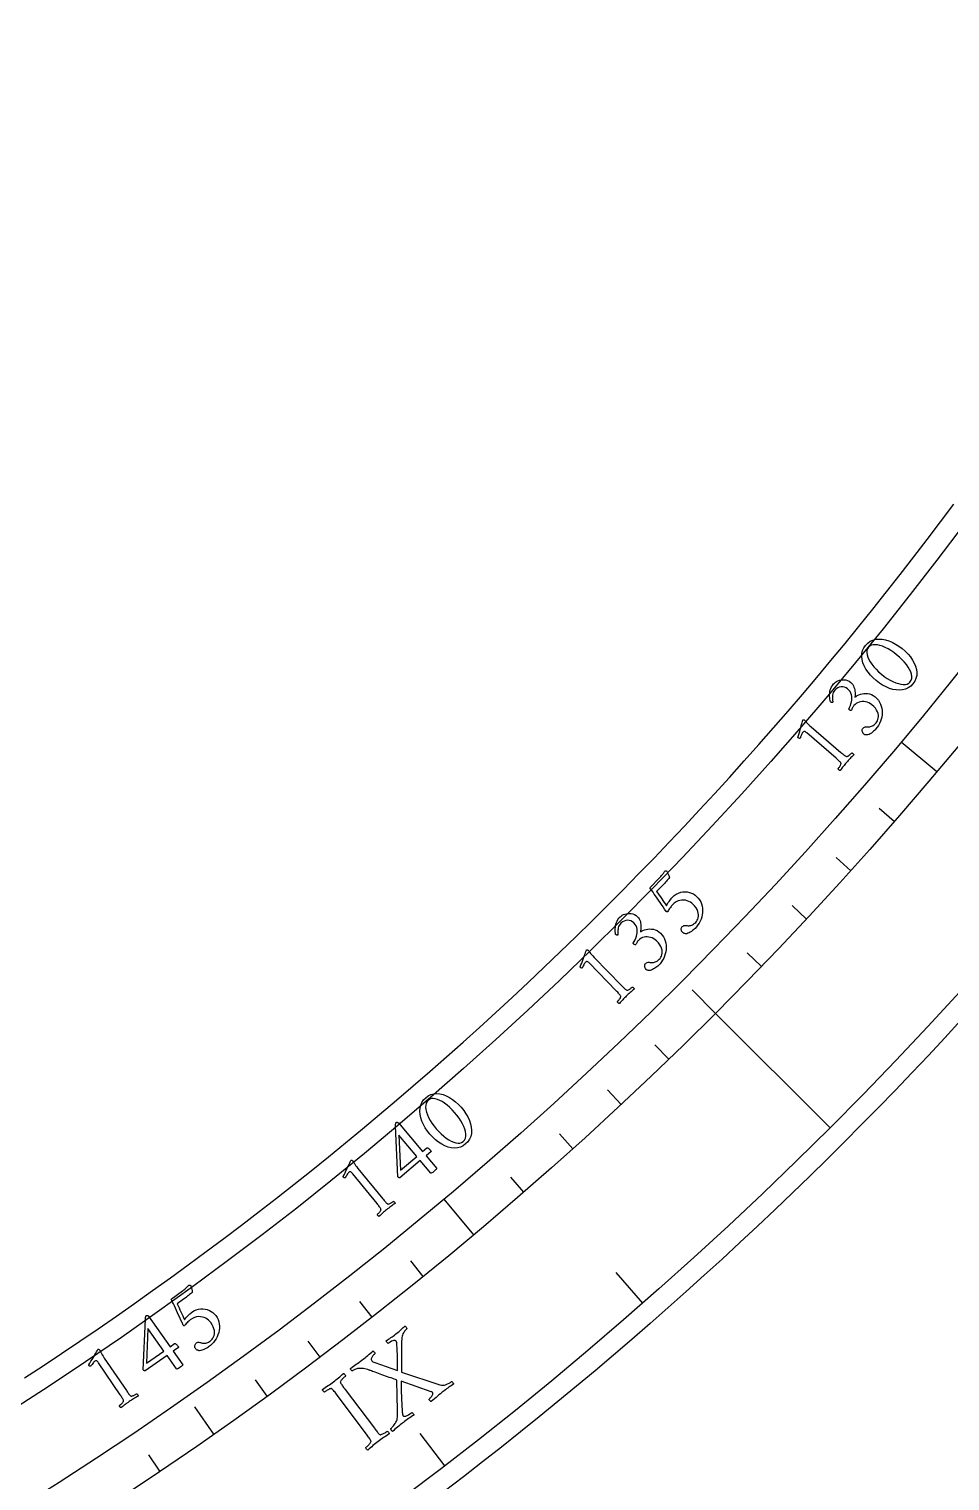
# Model space of a CAD drawing. Header units: millimetres. Extents: x -60 to 60, y -60 to 77.
# Drawn here: x 30.01 to 44.04, y -47.59 to -25.46 of the extents above; entities that cross this region are included whole.
import ezdxf

# ---------------------------------------------------------------- set-up
doc = ezdxf.new("R2010")
doc.units = ezdxf.units.MM
for name, color, linetype in [('CUT_INNER', 6, 'Continuous'), ('CUT_OUTER', 1, 'Continuous'), ('ENGRAVE', 7, 'Continuous'), ('ENGRAVE_FINE', 8, 'Continuous'), ('TEXT', 5, 'Continuous')]:
    doc.layers.add(name, color=color, linetype=linetype)

msp = doc.modelspace()

# ---------------------------------------------------------------- linework, layer by layer
at = {"layer": 'CUT_INNER'}
msp.add_lwpolyline([(29.9383, -46.0185), (30.2201, -45.834), (30.5008, -45.6477), (30.7803, -45.4597), (31.0587, -45.27), (31.3359, -45.0785), (31.6119, -44.8854), (31.8867, -44.6906), (32.1603, -44.4941), (32.4327, -44.2959), (32.7039, -44.0961), (32.9738, -43.8946), (33.2426, -43.6914), (33.51, -43.4867), (33.7762, -43.2802), (34.0411, -43.0722), (34.3048, -42.8625), (34.5671, -42.6512), (34.8282, -42.4383), (35.0879, -42.2238), (35.3464, -42.0077), (35.6034, -41.79), (35.8592, -41.5708), (36.1136, -41.35), (36.3666, -41.1276), (36.6183, -40.9037), (36.8686, -40.6782), (37.1175, -40.4512), (37.365, -40.2227), (37.6111, -39.9927), (37.8558, -39.7612), (38.099, -39.5281), (38.3409, -39.2936), (38.5812, -39.0576), (38.8202, -38.8202), (39.0576, -38.5812), (39.2936, -38.3409), (39.5281, -38.099), (39.7612, -37.8558), (39.9927, -37.6111), (40.2227, -37.365), (40.4512, -37.1175), (40.6782, -36.8686), (40.9037, -36.6183), (41.1276, -36.3666), (41.35, -36.1136), (41.5708, -35.8592), (41.79, -35.6034), (42.0077, -35.3464), (42.2238, -35.0879), (42.4383, -34.8282), (42.6512, -34.5671), (42.8625, -34.3048), (43.0722, -34.0411), (43.2802, -33.7762), (43.4867, -33.51), (43.6914, -33.2426), (43.8946, -32.9738), (44.0961, -32.7039)], dxfattribs=at)
at = {"layer": 'CUT_OUTER'}
msp.add_lwpolyline([(44.209, -40.5656), (43.9593, -40.8361), (43.7079, -41.105), (43.4548, -41.3724), (43.2002, -41.6383), (42.9438, -41.9026), (42.6859, -42.1653), (42.4264, -42.4264), (42.1653, -42.6859), (41.9026, -42.9438), (41.6383, -43.2002), (41.3724, -43.4548), (41.105, -43.7079), (40.8361, -43.9593), (40.5656, -44.209), (40.2935, -44.4571), (40.02, -44.7035), (39.7449, -44.9482), (39.4684, -45.1912), (39.1904, -45.4325), (38.9109, -45.6721), (38.6299, -45.91), (38.3475, -46.1462), (38.0636, -46.3806), (37.7783, -46.6133), (37.4916, -46.8442), (37.2034, -47.0734), (36.9139, -47.3008), (36.623, -47.5264), (36.3307, -47.7502)], dxfattribs=at)
at = {"layer": 'ENGRAVE'}
for points in [[(43.8374, -36.7839), (43.2959, -36.3295)], [(40.4646, -40.4646), (40.1076, -40.1076)], [(40.4646, -40.4646), (42.21, -42.21)], [(36.7839, -43.8374), (36.3295, -43.2959)], [(32.8233, -46.8765), (32.5337, -46.4629)]]:
    msp.add_lwpolyline(points, dxfattribs=at)
for radius in [59.694, 57.2256, 57.2256, 56.5187, 55.206]:
    msp.add_circle((0, 0), radius, dxfattribs=at)
at = {"layer": 'ENGRAVE_FINE'}
for points in [[(43.1887, -37.5434), (42.9601, -37.3446)], [(42.5269, -38.2914), (42.3018, -38.0887)], [(41.8522, -39.0278), (41.6306, -38.8212)], [(41.1647, -39.7522), (40.9467, -39.5418)], [(39.7522, -41.1647), (39.5418, -40.9467)], [(39.0278, -41.8522), (38.8212, -41.6306)], [(38.2914, -42.5269), (38.0887, -42.3018)], [(37.5434, -43.1887), (37.3446, -42.9601)], [(36.0132, -44.4726), (35.8226, -44.2372)], [(39.359, -44.8803), (38.9521, -44.4164)], [(35.2316, -45.0944), (35.0451, -44.8557)], [(34.4392, -45.7024), (34.2569, -45.4605)], [(33.6364, -46.2965), (33.4583, -46.0514)], [(36.3394, -47.3584), (35.9637, -46.8689)], [(32.0001, -47.4422), (31.8307, -47.191)]]:
    msp.add_lwpolyline(points, dxfattribs=at)
at = {"layer": 'TEXT'}
for points in [[(42.7515, -34.8565), (42.7852, -34.8214), (42.8226, -34.7944), (42.8637, -34.7753), (42.9085, -34.7643), (42.9559, -34.7606), (43.0047, -34.7634), (43.055, -34.7728), (43.1068, -34.7888), (43.1588, -34.8105), (43.21, -34.8373), (43.2603, -34.8692), (43.3098, -34.9062), (43.3563, -34.9467), (43.3981, -34.9892), (43.4349, -35.0338), (43.4669, -35.0804), (43.4932, -35.1281), (43.5127, -35.1757), (43.5255, -35.2234), (43.5317, -35.2711), (43.5301, -35.3178), (43.5199, -35.3623), (43.5009, -35.4048), (43.4733, -35.4451), (43.4402, -35.4793), (43.403, -35.5057), (43.3616, -35.5245), (43.3161, -35.5355), (43.2679, -35.5394), (43.2184, -35.5367), (43.1675, -35.5275), (43.1153, -35.5117), (43.063, -35.49), (43.0118, -35.463), (42.9616, -35.4308), (42.9125, -35.3934), (42.8664, -35.3524), (42.8251, -35.3094), (42.7887, -35.2645), (42.7571, -35.2176), (42.7313, -35.1698), (42.7122, -35.1222), (42.6998, -35.0746), (42.6942, -35.0272), (42.696, -34.981), (42.7062, -34.9372), (42.7247, -34.8957), (42.7515, -34.8565)], [(42.7974, -34.8845), (42.7818, -34.9092), (42.7729, -34.9366), (42.7707, -34.9668), (42.7751, -34.9997), (42.7855, -35.0345), (42.8011, -35.0705), (42.8219, -35.1075), (42.8479, -35.1457), (42.8784, -35.184), (42.9128, -35.2218), (42.951, -35.2589), (42.9932, -35.2954), (43.0367, -35.3292), (43.0803, -35.3593), (43.124, -35.3856), (43.1678, -35.4081), (43.2106, -35.4264), (43.251, -35.4401), (43.2891, -35.4491), (43.325, -35.4535), (43.3575, -35.4526), (43.3855, -35.4461), (43.4091, -35.4339), (43.4283, -35.416), (43.4452, -35.3894), (43.4548, -35.3605), (43.4571, -35.3291), (43.4519, -35.2954), (43.4404, -35.26), (43.4234, -35.2237), (43.4009, -35.1865), (43.373, -35.1483), (43.3407, -35.11), (43.3052, -35.0726), (43.2664, -35.036), (43.2243, -35.0002), (43.1802, -34.9664), (43.1365, -34.9365), (43.0933, -34.9107), (43.0506, -34.8889), (43.0091, -34.8714), (42.9699, -34.8585), (42.9329, -34.8502), (42.8981, -34.8465), (42.8665, -34.8478), (42.8393, -34.8546), (42.8162, -34.8668), (42.7974, -34.8845)], [(42.2626, -35.4454), (42.2757, -35.4319), (42.2914, -35.4194), (42.3098, -35.4079), (42.3308, -35.3974), (42.3536, -35.3889), (42.3773, -35.3831), (42.4019, -35.3801), (42.4274, -35.3799), (42.453, -35.3833), (42.4778, -35.3911), (42.5018, -35.4034), (42.525, -35.4201), (42.5413, -35.4356), (42.5552, -35.4527), (42.5665, -35.4714), (42.5752, -35.4916), (42.5819, -35.5127), (42.5868, -35.5338), (42.59, -35.555), (42.5915, -35.5761), (42.5919, -35.5965), (42.5916, -35.6153), (42.5907, -35.6325), (42.5892, -35.6481), (42.606, -35.6348), (42.6254, -35.6227), (42.6474, -35.6118), (42.6721, -35.6021), (42.6984, -35.5945), (42.7258, -35.59), (42.754, -35.5885), (42.7832, -35.5901), (42.8126, -35.5956), (42.8414, -35.6061), (42.8697, -35.6214), (42.8973, -35.6416), (42.9238, -35.6663), (42.9464, -35.6928), (42.9652, -35.7213), (42.98, -35.7518), (42.9911, -35.7835), (42.9989, -35.8158), (43.0033, -35.8487), (43.0043, -35.8822), (43.0021, -35.9158), (42.997, -35.949), (42.9889, -35.9818), (42.9779, -36.0142), (42.9642, -36.0457), (42.9481, -36.0756), (42.9296, -36.1041), (42.9088, -36.131), (42.8987, -36.1422), (42.8867, -36.154), (42.8728, -36.1666), (42.857, -36.1798), (42.8401, -36.1926), (42.8229, -36.2038), (42.8054, -36.2135), (42.7877, -36.2216), (42.7833, -36.2222), (42.7773, -36.2225), (42.7696, -36.2223), (42.7604, -36.2218), (42.7507, -36.2204), (42.7419, -36.2178), (42.7339, -36.214), (42.7267, -36.2089), (42.7162, -36.1984), (42.7083, -36.1871), (42.703, -36.175), (42.7003, -36.1622), (42.7001, -36.1494), (42.7021, -36.1377), (42.7064, -36.127), (42.7129, -36.1174), (42.7231, -36.1076), (42.7345, -36.1009), (42.747, -36.0972), (42.7607, -36.0965), (42.7747, -36.0972), (42.7883, -36.0973), (42.8015, -36.097), (42.8143, -36.0961), (42.8286, -36.0939), (42.8424, -36.09), (42.8557, -36.0842), (42.8684, -36.0766), (42.8805, -36.0679), (42.8916, -36.0585), (42.902, -36.0486), (42.9115, -36.0381), (42.9229, -36.0224), (42.9323, -36.0049), (42.9398, -35.9856), (42.9452, -35.9645), (42.9477, -35.942), (42.9466, -35.9184), (42.9417, -35.8938), (42.9331, -35.8682), (42.9199, -35.842), (42.9014, -35.8157), (42.8776, -35.7893), (42.8485, -35.7628), (42.8253, -35.7456), (42.8014, -35.7322), (42.7767, -35.7224), (42.7513, -35.7163), (42.7257, -35.7135), (42.7006, -35.7137), (42.6761, -35.7168), (42.6521, -35.7229), (42.6295, -35.7318), (42.609, -35.7433), (42.5906, -35.7574), (42.5743, -35.7742), (42.5671, -35.7835), (42.5604, -35.7936), (42.5545, -35.8043), (42.5491, -35.8156), (42.5444, -35.8266), (42.54, -35.8362), (42.5362, -35.8443), (42.5328, -35.8511), (42.5256, -35.8501), (42.5186, -35.8478), (42.512, -35.8444), (42.5056, -35.8397), (42.502, -35.8365), (42.4993, -35.8334), (42.4973, -35.8306), (42.4962, -35.8279), (42.5087, -35.8014), (42.5195, -35.7743), (42.5286, -35.7468), (42.5358, -35.7187), (42.5406, -35.6907), (42.5424, -35.6634), (42.541, -35.6367), (42.5365, -35.6107), (42.5283, -35.5858), (42.5155, -35.5622), (42.4984, -35.5402), (42.4767, -35.5195), (42.4539, -35.5036), (42.4298, -35.4931), (42.4043, -35.488), (42.3775, -35.4881), (42.351, -35.4935), (42.3264, -35.5041), (42.3038, -35.5199), (42.283, -35.5409), (42.2699, -35.5586), (42.2598, -35.5768), (42.2526, -35.5957), (42.2485, -35.6152), (42.2464, -35.6344), (42.2457, -35.6524), (42.2461, -35.6692), (42.2479, -35.6848), (42.25, -35.6985), (42.2514, -35.7096), (42.2522, -35.7182), (42.2524, -35.7242), (42.25, -35.726), (42.2466, -35.727), (42.2423, -35.7271), (42.2369, -35.7264), (42.2313, -35.7251), (42.2262, -35.7231), (42.2215, -35.7206), (42.2173, -35.7175), (42.212, -35.6976), (42.2079, -35.6767), (42.2051, -35.6548), (42.2034, -35.6319), (42.2033, -35.6084), (42.205, -35.5846), (42.2086, -35.5607), (42.2141, -35.5365), (42.2219, -35.5126), (42.2326, -35.4895), (42.2462, -35.467), (42.2626, -35.4454)], [(42.3014, -36.5737), (41.859, -36.1912), (41.8478, -36.1821), (41.838, -36.1753), (41.8294, -36.1706), (41.8222, -36.1681), (41.8157, -36.1677), (41.8096, -36.1691), (41.8038, -36.1724), (41.7983, -36.1775), (41.7928, -36.1849), (41.787, -36.1949), (41.7807, -36.2074), (41.7741, -36.2225), (41.7677, -36.238), (41.7623, -36.2516), (41.7579, -36.2634), (41.7544, -36.2734), (41.7465, -36.2742), (41.7392, -36.2734), (41.7326, -36.2709), (41.7267, -36.2669), (41.7267, -36.2668), (41.7264, -36.2666), (41.7261, -36.2663), (41.7256, -36.2659), (41.7237, -36.264), (41.7225, -36.2622), (41.7219, -36.2605), (41.7219, -36.2588), (41.731, -36.228), (41.7398, -36.1974), (41.7483, -36.1669), (41.7565, -36.1365), (41.7643, -36.1075), (41.7714, -36.0811), (41.7778, -36.0573), (41.7836, -36.0361), (41.7884, -36.0185), (41.792, -36.0059), (41.7944, -35.9981), (41.7955, -35.9951), (41.7974, -35.9929), (41.8, -35.9907), (41.8031, -35.9896), (41.8067, -35.9897), (41.8108, -35.9909), (41.8149, -35.9926), (41.8186, -35.9943), (41.8219, -35.9958), (41.8249, -35.9972), (41.8263, -35.999), (41.8308, -36.0043), (41.8382, -36.013), (41.8485, -36.0253), (41.8621, -36.0403), (41.8789, -36.0573), (41.8991, -36.0761), (41.9227, -36.0969), (42.376, -36.4872), (42.3882, -36.4976), (42.4, -36.5076), (42.4114, -36.5172), (42.4225, -36.5263), (42.4331, -36.5345), (42.4432, -36.5414), (42.4527, -36.5469), (42.4616, -36.5512), (42.466, -36.5516), (42.4716, -36.5504), (42.4783, -36.5475), (42.4863, -36.5429), (42.4947, -36.5373), (42.503, -36.5311), (42.5112, -36.5244), (42.5191, -36.5172), (42.5264, -36.5103), (42.5324, -36.5044), (42.5371, -36.4995), (42.5406, -36.4956), (42.5446, -36.4963), (42.5491, -36.4982), (42.5542, -36.5011), (42.5598, -36.5051), (42.5649, -36.5096), (42.5687, -36.514), (42.5711, -36.5183), (42.5721, -36.5226), (42.5568, -36.5382), (42.5421, -36.5532), (42.5282, -36.5676), (42.5148, -36.5812), (42.5017, -36.595), (42.4883, -36.6095), (42.4747, -36.6247), (42.4607, -36.6407), (42.4475, -36.6562), (42.4351, -36.6712), (42.4235, -36.6856), (42.4128, -36.6995), (42.402, -36.7137), (42.3905, -36.729), (42.3782, -36.7452), (42.3651, -36.7625), (42.3607, -36.7622), (42.3561, -36.7604), (42.3512, -36.7573), (42.346, -36.7529), (42.3412, -36.7479), (42.3376, -36.7434), (42.3351, -36.7392), (42.3337, -36.7354), (42.3371, -36.7313), (42.3412, -36.7259), (42.3462, -36.7191), (42.352, -36.7109), (42.358, -36.702), (42.3634, -36.6929), (42.3683, -36.6838), (42.3726, -36.6746), (42.3759, -36.6662), (42.3776, -36.6593), (42.3777, -36.6539), (42.3762, -36.6502), (42.3707, -36.6419), (42.3639, -36.6332), (42.3558, -36.6241), (42.3463, -36.6145), (42.3359, -36.6047), (42.3249, -36.5946), (42.3134, -36.5843), (42.3014, -36.5737)], [(39.8057, -38.6976), (39.836, -38.6698), (39.8676, -38.6477), (39.9004, -38.6311), (39.9343, -38.6203), (39.9686, -38.6143), (40.0024, -38.6124), (40.0355, -38.6148), (40.0681, -38.6213), (40.0992, -38.6315), (40.1278, -38.645), (40.154, -38.6617), (40.1776, -38.6816), (40.2023, -38.7081), (40.2229, -38.7362), (40.2395, -38.766), (40.252, -38.7975), (40.2608, -38.8299), (40.2662, -38.8627), (40.2682, -38.8959), (40.2667, -38.9293), (40.2621, -38.9627), (40.2546, -38.9954), (40.2441, -39.0275), (40.2308, -39.059), (40.2148, -39.0894), (40.1966, -39.1181), (40.1761, -39.1451), (40.1533, -39.1705), (40.1424, -39.1809), (40.1296, -39.1918), (40.1148, -39.2033), (40.0981, -39.2154), (40.0803, -39.2269), (40.0623, -39.2368), (40.0442, -39.2452), (40.026, -39.252), (40.0215, -39.2523), (40.0155, -39.2521), (40.0079, -39.2514), (39.9987, -39.2502), (39.9891, -39.2481), (39.9805, -39.2449), (39.9728, -39.2404), (39.966, -39.2348), (39.9563, -39.2236), (39.9492, -39.2118), (39.9448, -39.1994), (39.9431, -39.1863), (39.9438, -39.1736), (39.9467, -39.162), (39.9517, -39.1517), (39.959, -39.1426), (39.9698, -39.1336), (39.9816, -39.1277), (39.9944, -39.1249), (40.0081, -39.1253), (40.0221, -39.1269), (40.0356, -39.1281), (40.0488, -39.1287), (40.0616, -39.1288), (40.0761, -39.1277), (40.0901, -39.1247), (40.1038, -39.1199), (40.117, -39.1133), (40.1297, -39.1054), (40.1415, -39.0969), (40.1525, -39.0878), (40.1628, -39.078), (40.1753, -39.0632), (40.186, -39.0464), (40.1948, -39.0277), (40.2018, -39.0071), (40.206, -38.9848), (40.2065, -38.9612), (40.2034, -38.9363), (40.1967, -38.9101), (40.1855, -38.883), (40.169, -38.8555), (40.1472, -38.8274), (40.12, -38.7988), (40.1024, -38.7837), (40.0824, -38.7704), (40.0601, -38.7588), (40.0355, -38.7489), (40.0091, -38.7417), (39.9818, -38.7383), (39.9534, -38.7386), (39.924, -38.7427), (39.8941, -38.7516), (39.8644, -38.7665), (39.8348, -38.7876), (39.8054, -38.8146), (39.7968, -38.8241), (39.7873, -38.8356), (39.777, -38.8491), (39.7659, -38.8647), (39.7554, -38.8804), (39.7471, -38.8942), (39.7408, -38.9064), (39.7367, -38.9167), (39.7349, -38.9179), (39.7326, -38.9185), (39.7297, -38.9185), (39.7263, -38.9178), (39.7228, -38.9166), (39.7195, -38.915), (39.7165, -38.913), (39.7137, -38.9106), (39.6903, -38.8763), (39.6669, -38.842), (39.6434, -38.8078), (39.62, -38.7735), (39.5969, -38.7398), (39.5747, -38.7073), (39.5532, -38.676), (39.5325, -38.6459), (39.5131, -38.6177), (39.4955, -38.5924), (39.4795, -38.57), (39.4653, -38.5505), (39.6123, -38.3994), (39.6224, -38.3887), (39.6324, -38.3776), (39.6422, -38.3661), (39.6519, -38.3543), (39.6611, -38.3426), (39.6692, -38.3318), (39.6765, -38.3219), (39.6827, -38.3128), (39.6878, -38.3052), (39.6914, -38.2998), (39.6936, -38.2966), (39.6943, -38.2955), (39.6983, -38.2944), (39.7019, -38.2934), (39.7052, -38.2925), (39.7082, -38.2917), (39.711, -38.2912), (39.7136, -38.2915), (39.716, -38.2924), (39.7182, -38.2941), (39.7202, -38.2965), (39.723, -38.3006), (39.7267, -38.3063), (39.7312, -38.3138), (39.736, -38.3224), (39.7408, -38.3317), (39.7456, -38.3418), (39.7503, -38.3526), (39.7546, -38.3636), (39.758, -38.3745), (39.7605, -38.3852), (39.7622, -38.3957), (39.7526, -38.4078), (39.7419, -38.4209), (39.7302, -38.4351), (39.7175, -38.4504), (39.7036, -38.4667), (39.688, -38.484), (39.6709, -38.5025), (39.6523, -38.5219), (39.5684, -38.6081), (39.5872, -38.6356), (39.6063, -38.6633), (39.6257, -38.6911), (39.6453, -38.7191), (39.6647, -38.7468), (39.6834, -38.774), (39.7015, -38.8008), (39.7189, -38.827), (39.7259, -38.8116), (39.7349, -38.795), (39.7458, -38.777), (39.7586, -38.7577), (39.7719, -38.7389), (39.7842, -38.7227), (39.7954, -38.7089), (39.8057, -38.6976)], [(39.0126, -38.9939), (39.0268, -38.9816), (39.0435, -38.9705), (39.0628, -38.9607), (39.0846, -38.9521), (39.1081, -38.9456), (39.1322, -38.9419), (39.157, -38.941), (39.1824, -38.943), (39.2076, -38.9487), (39.2317, -38.9586), (39.2545, -38.9729), (39.2761, -38.9916), (39.291, -39.0085), (39.3033, -39.0267), (39.313, -39.0463), (39.3199, -39.0673), (39.3247, -39.0888), (39.3278, -39.1103), (39.3291, -39.1316), (39.3288, -39.1528), (39.3273, -39.1732), (39.3254, -39.1919), (39.3231, -39.2089), (39.3202, -39.2244), (39.3381, -39.2126), (39.3585, -39.2022), (39.3814, -39.1933), (39.4067, -39.1857), (39.4337, -39.1805), (39.4613, -39.1784), (39.4896, -39.1793), (39.5186, -39.1835), (39.5474, -39.1915), (39.5751, -39.2044), (39.6019, -39.2222), (39.6277, -39.2448), (39.652, -39.2716), (39.6722, -39.3), (39.6883, -39.3301), (39.7004, -39.3617), (39.7088, -39.3943), (39.7137, -39.4271), (39.7152, -39.4603), (39.7133, -39.4937), (39.7082, -39.527), (39.7002, -39.5596), (39.6893, -39.5916), (39.6755, -39.6229), (39.6591, -39.6531), (39.6405, -39.6815), (39.6196, -39.7083), (39.5965, -39.7333), (39.5855, -39.7435), (39.5725, -39.7543), (39.5576, -39.7656), (39.5406, -39.7774), (39.5227, -39.7886), (39.5046, -39.7983), (39.4863, -39.8064), (39.468, -39.8129), (39.4635, -39.8132), (39.4575, -39.8129), (39.4499, -39.8121), (39.4407, -39.8108), (39.4312, -39.8086), (39.4227, -39.8052), (39.415, -39.8007), (39.4083, -39.795), (39.3987, -39.7836), (39.3918, -39.7717), (39.3876, -39.7592), (39.3861, -39.7461), (39.387, -39.7334), (39.39, -39.7219), (39.3952, -39.7117), (39.4026, -39.7027), (39.4136, -39.6938), (39.4254, -39.6881), (39.4382, -39.6855), (39.4519, -39.686), (39.4659, -39.6879), (39.4794, -39.6892), (39.4926, -39.69), (39.5054, -39.6903), (39.5199, -39.6894), (39.534, -39.6866), (39.5477, -39.682), (39.561, -39.6756), (39.5738, -39.6679), (39.5857, -39.6596), (39.5969, -39.6506), (39.6073, -39.6409), (39.62, -39.6263), (39.6309, -39.6097), (39.64, -39.5911), (39.6473, -39.5705), (39.6518, -39.5483), (39.6526, -39.5248), (39.6499, -39.4999), (39.6436, -39.4736), (39.6328, -39.4463), (39.6166, -39.4185), (39.5952, -39.3901), (39.5685, -39.3612), (39.5469, -39.3421), (39.5243, -39.3266), (39.5005, -39.3147), (39.4757, -39.3064), (39.4505, -39.3014), (39.4255, -39.2994), (39.4008, -39.3004), (39.3764, -39.3043), (39.353, -39.3112), (39.3316, -39.3209), (39.312, -39.3334), (39.2944, -39.3486), (39.2863, -39.3573), (39.2789, -39.3668), (39.272, -39.3769), (39.2657, -39.3877), (39.26, -39.3983), (39.2548, -39.4074), (39.2503, -39.4152), (39.2463, -39.4216), (39.2392, -39.42), (39.2325, -39.4171), (39.2262, -39.4131), (39.2202, -39.408), (39.217, -39.4044), (39.2145, -39.4011), (39.2128, -39.3981), (39.2119, -39.3954), (39.2267, -39.37), (39.2398, -39.344), (39.2512, -39.3174), (39.2609, -39.29), (39.2681, -39.2626), (39.2722, -39.2355), (39.2732, -39.2088), (39.271, -39.1825), (39.2649, -39.1569), (39.2543, -39.1324), (39.2391, -39.1089), (39.2194, -39.0864), (39.198, -39.0687), (39.1749, -39.0561), (39.15, -39.0487), (39.1233, -39.0465), (39.0964, -39.0496), (39.071, -39.058), (39.047, -39.0718), (39.0245, -39.0908), (39.0099, -39.1073), (38.9982, -39.1246), (38.9895, -39.1428), (38.9836, -39.1619), (38.9799, -39.1809), (38.9776, -39.1987), (38.9766, -39.2155), (38.977, -39.2312), (38.9779, -39.245), (38.9783, -39.2562), (38.9784, -39.2648), (38.9781, -39.2708), (38.9755, -39.2724), (38.9721, -39.2731), (38.9677, -39.2728), (38.9624, -39.2717), (38.957, -39.2698), (38.952, -39.2674), (38.9476, -39.2645), (38.9437, -39.2611), (38.9401, -39.2408), (38.9379, -39.2196), (38.937, -39.1975), (38.9373, -39.1746), (38.9392, -39.1511), (38.943, -39.1276), (38.9487, -39.1041), (38.9563, -39.0805), (38.9662, -39.0574), (38.9788, -39.0352), (38.9943, -39.0141), (39.0126, -38.9939)], [(38.9528, -40.1213), (38.5454, -39.7017), (38.5351, -39.6917), (38.5259, -39.684), (38.5178, -39.6786), (38.5108, -39.6755), (38.5043, -39.6745), (38.4981, -39.6754), (38.4921, -39.6782), (38.4862, -39.6828), (38.4801, -39.6897), (38.4734, -39.6991), (38.4661, -39.7111), (38.4581, -39.7255), (38.4504, -39.7404), (38.4438, -39.7535), (38.4384, -39.7649), (38.4341, -39.7745), (38.4261, -39.7746), (38.419, -39.7731), (38.4126, -39.7701), (38.4071, -39.7656), (38.407, -39.7655), (38.4068, -39.7653), (38.4065, -39.765), (38.406, -39.7645), (38.4043, -39.7625), (38.4032, -39.7606), (38.4028, -39.7588), (38.403, -39.7572), (38.4147, -39.7273), (38.4261, -39.6975), (38.4373, -39.6678), (38.4481, -39.6383), (38.4584, -39.6101), (38.4677, -39.5844), (38.4762, -39.5613), (38.4838, -39.5406), (38.4902, -39.5236), (38.4949, -39.5113), (38.4979, -39.5037), (38.4992, -39.5008), (38.5013, -39.4988), (38.5041, -39.4968), (38.5073, -39.496), (38.5109, -39.4964), (38.5149, -39.498), (38.5188, -39.5001), (38.5224, -39.502), (38.5256, -39.5038), (38.5283, -39.5055), (38.5297, -39.5074), (38.5336, -39.513), (38.5402, -39.5224), (38.5495, -39.5356), (38.5616, -39.5517), (38.577, -39.5701), (38.5954, -39.5906), (38.6171, -39.6134), (39.0347, -40.0417), (39.0459, -40.0531), (39.0568, -40.0641), (39.0673, -40.0746), (39.0776, -40.0846), (39.0874, -40.0938), (39.0969, -40.1015), (39.1059, -40.1079), (39.1144, -40.1128), (39.1187, -40.1137), (39.1244, -40.1129), (39.1314, -40.1107), (39.1397, -40.1068), (39.1486, -40.1019), (39.1574, -40.0965), (39.1661, -40.0905), (39.1746, -40.0841), (39.1824, -40.0778), (39.1889, -40.0724), (39.1941, -40.0679), (39.198, -40.0643), (39.2019, -40.0655), (39.2062, -40.0677), (39.211, -40.071), (39.2162, -40.0755), (39.2209, -40.0804), (39.2243, -40.0852), (39.2263, -40.0897), (39.227, -40.094), (39.2103, -40.1082), (39.1944, -40.1219), (39.1793, -40.135), (39.1648, -40.1475), (39.1505, -40.16), (39.1359, -40.1733), (39.121, -40.1872), (39.1057, -40.2019), (39.0912, -40.2162), (39.0775, -40.2301), (39.0647, -40.2435), (39.0528, -40.2564), (39.0409, -40.2696), (39.028, -40.2838), (39.0143, -40.2989), (38.9998, -40.315), (38.9955, -40.3142), (38.991, -40.3121), (38.9864, -40.3086), (38.9816, -40.3037), (38.9773, -40.2984), (38.9741, -40.2935), (38.972, -40.2891), (38.971, -40.2852), (38.9746, -40.2814), (38.9792, -40.2764), (38.9848, -40.27), (38.9913, -40.2624), (38.998, -40.254), (39.0042, -40.2455), (39.0099, -40.2369), (39.015, -40.2281), (39.019, -40.22), (39.0213, -40.2132), (39.0218, -40.2079), (39.0207, -40.204), (39.016, -40.1953), (39.0099, -40.1861), (39.0026, -40.1763), (38.994, -40.1659), (38.9845, -40.1552), (38.9744, -40.1442), (38.9639, -40.1329), (38.9528, -40.1213)], [(36.0492, -41.7507), (36.0886, -41.722), (36.1301, -41.7018), (36.1738, -41.6902), (36.2199, -41.6872), (36.2672, -41.6917), (36.3148, -41.703), (36.3627, -41.721), (36.4109, -41.7457), (36.4584, -41.7761), (36.5041, -41.8114), (36.5481, -41.8515), (36.5904, -41.8965), (36.6292, -41.9445), (36.6629, -41.9936), (36.6915, -42.0439), (36.7149, -42.0954), (36.7325, -42.1469), (36.7434, -42.1972), (36.7478, -42.2464), (36.7456, -42.2945), (36.7359, -42.3402), (36.7181, -42.3822), (36.6921, -42.4207), (36.6579, -42.4556), (36.6194, -42.4836), (36.5781, -42.5032), (36.5341, -42.5145), (36.4874, -42.5174), (36.4392, -42.5129), (36.3909, -42.5016), (36.3424, -42.4837), (36.2938, -42.4591), (36.246, -42.4286), (36.2002, -42.3932), (36.1564, -42.3527), (36.1146, -42.3074), (36.0763, -42.2589), (36.0431, -42.2095), (36.0151, -42.1589), (35.9921, -42.1073), (35.975, -42.0557), (35.9644, -42.0055), (35.9605, -41.9565), (35.9632, -41.9088), (35.973, -41.8636), (35.9906, -41.8222), (36.016, -41.7846), (36.0492, -41.7507)], [(36.0896, -41.7863), (36.07, -41.8078), (36.0564, -41.8333), (36.049, -41.8626), (36.0476, -41.8958), (36.0518, -41.9319), (36.0609, -41.97), (36.075, -42.0101), (36.0939, -42.0522), (36.1173, -42.0953), (36.1447, -42.1384), (36.1759, -42.1816), (36.211, -42.2248), (36.248, -42.2657), (36.2858, -42.3029), (36.3242, -42.3364), (36.3635, -42.3662), (36.4024, -42.3917), (36.4398, -42.4121), (36.4758, -42.4276), (36.5104, -42.4381), (36.5425, -42.443), (36.5712, -42.4414), (36.5966, -42.4335), (36.6186, -42.4192), (36.6399, -42.396), (36.6544, -42.3691), (36.662, -42.3386), (36.6628, -42.3045), (36.6576, -42.2677), (36.6471, -42.229), (36.6315, -42.1884), (36.6106, -42.1459), (36.5855, -42.1027), (36.557, -42.0597), (36.5251, -42.0169), (36.4899, -41.9743), (36.4523, -41.9333), (36.4145, -41.8963), (36.3765, -41.8634), (36.3381, -41.8345), (36.3004, -41.81), (36.264, -41.7905), (36.229, -41.7759), (36.1954, -41.7663), (36.1641, -41.7621), (36.136, -41.764), (36.1112, -41.7721), (36.0896, -41.7863)], [(35.5991, -42.1294), (35.6036, -42.1263), (35.6082, -42.1246), (35.6129, -42.1243), (35.6177, -42.1253), (35.6222, -42.1273), (35.6263, -42.1296), (35.6299, -42.1324), (35.633, -42.1356), (36.0011, -42.5708), (36.0666, -42.5154), (36.0701, -42.5139), (36.0748, -42.5142), (36.0809, -42.5164), (36.0882, -42.5203), (36.0962, -42.5257), (36.1041, -42.5321), (36.1119, -42.5396), (36.1196, -42.5481), (36.1243, -42.5541), (36.1278, -42.5595), (36.1303, -42.5645), (36.1315, -42.569), (36.0547, -42.6342), (36.2182, -42.8275), (36.2179, -42.828), (36.2169, -42.8297), (36.2154, -42.8326), (36.2132, -42.8366), (36.2089, -42.8423), (36.2012, -42.8503), (36.1899, -42.8607), (36.1752, -42.8735), (36.1573, -42.8876), (36.1434, -42.8964), (36.1336, -42.8998), (36.1278, -42.898), (35.9675, -42.7077), (35.655, -42.969), (35.6507, -42.9693), (35.6466, -42.969), (35.6425, -42.968), (35.6384, -42.9664), (35.6346, -42.9644), (35.6314, -42.9623), (35.6287, -42.9602), (35.6266, -42.9579), (35.5905, -42.1851), (35.5905, -42.1788), (35.5907, -42.1716), (35.591, -42.1634), (35.5914, -42.1543), (35.5922, -42.1455), (35.5938, -42.1384), (35.5961, -42.1331), (35.5991, -42.1294)], [(35.6413, -42.3204), (35.6657, -42.8522), (35.9141, -42.6443)], [(35.3078, -43.3636), (34.9385, -42.9101), (34.9291, -42.8992), (34.9206, -42.8908), (34.913, -42.8847), (34.9063, -42.881), (34.9, -42.8794), (34.8937, -42.8798), (34.8874, -42.882), (34.8811, -42.8861), (34.8745, -42.8925), (34.867, -42.9012), (34.8586, -42.9125), (34.8495, -42.9262), (34.8405, -42.9403), (34.8328, -42.9528), (34.8264, -42.9637), (34.8212, -42.9729), (34.8133, -42.9723), (34.8063, -42.9702), (34.8003, -42.9667), (34.7951, -42.9617), (34.7951, -42.9616), (34.7949, -42.9614), (34.7946, -42.961), (34.7942, -42.9605), (34.7926, -42.9583), (34.7917, -42.9563), (34.7915, -42.9545), (34.7918, -42.9529), (34.8061, -42.9242), (34.82, -42.8955), (34.8337, -42.8669), (34.8471, -42.8384), (34.8598, -42.8112), (34.8713, -42.7865), (34.8818, -42.7641), (34.8912, -42.7442), (34.899, -42.7278), (34.9047, -42.716), (34.9084, -42.7087), (34.91, -42.7059), (34.9123, -42.7041), (34.9152, -42.7024), (34.9185, -42.7019), (34.922, -42.7026), (34.9258, -42.7045), (34.9296, -42.7069), (34.933, -42.7092), (34.936, -42.7112), (34.9386, -42.7132), (34.9398, -42.7151), (34.9432, -42.7211), (34.949, -42.731), (34.957, -42.7449), (34.9677, -42.7621), (34.9814, -42.7817), (34.998, -42.8038), (35.0176, -42.8283), (35.3963, -43.2914), (35.4064, -43.3038), (35.4163, -43.3157), (35.4259, -43.327), (35.4353, -43.3379), (35.4443, -43.3479), (35.453, -43.3564), (35.4614, -43.3635), (35.4695, -43.3692), (35.4737, -43.3704), (35.4794, -43.3702), (35.4866, -43.3685), (35.4952, -43.3654), (35.5045, -43.3613), (35.5138, -43.3567), (35.5229, -43.3515), (35.532, -43.3458), (35.5403, -43.3402), (35.5473, -43.3354), (35.5528, -43.3314), (35.557, -43.3282), (35.5607, -43.3297), (35.5649, -43.3323), (35.5693, -43.336), (35.5741, -43.3409), (35.5785, -43.3463), (35.5814, -43.3513), (35.583, -43.3559), (35.5833, -43.3603), (35.5655, -43.373), (35.5484, -43.3852), (35.5322, -43.3969), (35.5167, -43.4081), (35.5014, -43.4194), (35.4857, -43.4313), (35.4696, -43.4439), (35.4531, -43.4572), (35.4374, -43.4702), (35.4226, -43.4828), (35.4086, -43.495), (35.3956, -43.5069), (35.3826, -43.519), (35.3686, -43.532), (35.3536, -43.5459), (35.3377, -43.5606), (35.3335, -43.5595), (35.3292, -43.557), (35.3249, -43.5531), (35.3206, -43.5478), (35.3167, -43.5421), (35.314, -43.537), (35.3122, -43.5324), (35.3116, -43.5284), (35.3156, -43.525), (35.3206, -43.5204), (35.3267, -43.5146), (35.3338, -43.5075), (35.3412, -43.4998), (35.3482, -43.4918), (35.3545, -43.4837), (35.3604, -43.4754), (35.3651, -43.4676), (35.368, -43.4611), (35.369, -43.4559), (35.3682, -43.4519), (35.3642, -43.4428), (35.3591, -43.4331), (35.3526, -43.4227), (35.3449, -43.4116), (35.3364, -43.4001), (35.3273, -43.3883), (35.3178, -43.3761), (35.3078, -43.3636)], [(32.4812, -45.0219), (32.5159, -44.9998), (32.5508, -44.9835), (32.586, -44.9729), (32.6213, -44.968), (32.6561, -44.9681), (32.6897, -44.9722), (32.7219, -44.9802), (32.7529, -44.9923), (32.7817, -45.0078), (32.8076, -45.026), (32.8304, -45.047), (32.8502, -45.0707), (32.8699, -45.1011), (32.8853, -45.1324), (32.8965, -45.1646), (32.9034, -45.1978), (32.9064, -45.2313), (32.906, -45.2645), (32.9022, -45.2974), (32.895, -45.3302), (32.8847, -45.3622), (32.8716, -45.3931), (32.8557, -45.4229), (32.837, -45.4516), (32.816, -45.4788), (32.7931, -45.5039), (32.7682, -45.5269), (32.7414, -45.5479), (32.7289, -45.5563), (32.7144, -45.5648), (32.6978, -45.5736), (32.6792, -45.5825), (32.6597, -45.5908), (32.6403, -45.5975), (32.621, -45.6026), (32.6018, -45.6061), (32.5974, -45.6056), (32.5915, -45.6044), (32.5841, -45.6024), (32.5753, -45.5996), (32.5663, -45.5959), (32.5583, -45.5912), (32.5515, -45.5855), (32.5458, -45.5788), (32.5381, -45.5661), (32.5332, -45.5532), (32.5311, -45.5402), (32.5316, -45.527), (32.5346, -45.5146), (32.5394, -45.5037), (32.5462, -45.4945), (32.5549, -45.4868), (32.5671, -45.4798), (32.5798, -45.476), (32.5928, -45.4755), (32.6062, -45.4782), (32.6197, -45.4823), (32.6329, -45.4857), (32.6458, -45.4886), (32.6583, -45.4909), (32.6728, -45.4923), (32.6871, -45.4919), (32.7014, -45.4895), (32.7156, -45.4853), (32.7294, -45.4798), (32.7425, -45.4735), (32.755, -45.4664), (32.7668, -45.4585), (32.7817, -45.4461), (32.7952, -45.4314), (32.8071, -45.4145), (32.8175, -45.3954), (32.8255, -45.3742), (32.8301, -45.3511), (32.8314, -45.3261), (32.8294, -45.2991), (32.8231, -45.2705), (32.8116, -45.2404), (32.795, -45.209), (32.7732, -45.1761), (32.7584, -45.1582), (32.741, -45.1416), (32.7211, -45.1263), (32.6986, -45.1123), (32.6739, -45.1007), (32.6475, -45.0926), (32.6195, -45.0879), (32.5898, -45.0868), (32.5589, -45.0904), (32.527, -45.1), (32.4943, -45.1155), (32.4606, -45.1371), (32.4504, -45.1449), (32.4391, -45.1546), (32.4266, -45.1661), (32.413, -45.1795), (32.3999, -45.1931), (32.3893, -45.2054), (32.3811, -45.2162), (32.3752, -45.2257), (32.3732, -45.2266), (32.3708, -45.2268), (32.368, -45.2262), (32.3648, -45.225), (32.3615, -45.2232), (32.3585, -45.221), (32.3559, -45.2185), (32.3536, -45.2157), (32.3365, -45.1778), (32.3194, -45.14), (32.3022, -45.1022), (32.2851, -45.0644), (32.2683, -45.0272), (32.252, -44.9914), (32.2363, -44.9568), (32.2212, -44.9235), (32.2069, -44.8924), (32.1939, -44.8645), (32.1821, -44.8396), (32.1715, -44.8179), (32.3425, -44.6946), (32.3543, -44.6859), (32.3661, -44.6767), (32.3778, -44.6671), (32.3894, -44.657), (32.4004, -44.6472), (32.4103, -44.638), (32.4192, -44.6294), (32.4269, -44.6216), (32.4332, -44.615), (32.4377, -44.6103), (32.4404, -44.6075), (32.4413, -44.6065), (32.4454, -44.6062), (32.4492, -44.6058), (32.4526, -44.6055), (32.4557, -44.6052), (32.4585, -44.6052), (32.461, -44.6059), (32.4632, -44.6073), (32.4651, -44.6094), (32.4666, -44.6121), (32.4687, -44.6166), (32.4713, -44.6228), (32.4744, -44.6309), (32.4777, -44.6403), (32.4808, -44.6503), (32.4838, -44.661), (32.4865, -44.6725), (32.4888, -44.6841), (32.4903, -44.6954), (32.4909, -44.7063), (32.4908, -44.717), (32.4792, -44.7272), (32.4664, -44.7383), (32.4525, -44.7503), (32.4373, -44.7631), (32.4207, -44.7767), (32.4024, -44.7911), (32.3823, -44.8063), (32.3606, -44.8222), (32.263, -44.8925), (32.2768, -44.9229), (32.2908, -44.9535), (32.305, -44.9842), (32.3195, -45.0151), (32.3338, -45.0458), (32.3475, -45.0759), (32.3606, -45.1054), (32.3732, -45.1342), (32.3828, -45.1203), (32.3945, -45.1055), (32.4084, -45.0897), (32.4244, -45.0729), (32.4407, -45.0567), (32.4556, -45.0428), (32.4691, -45.0312), (32.4812, -45.0219)], [(31.7918, -45.0717), (31.7966, -45.0691), (31.8013, -45.0678), (31.806, -45.0678), (31.8107, -45.0693), (31.8151, -45.0716), (31.8189, -45.0743), (31.8223, -45.0774), (31.8251, -45.0809), (32.1539, -45.5466), (32.2239, -45.497), (32.2275, -45.4958), (32.2322, -45.4966), (32.238, -45.4992), (32.245, -45.5038), (32.2525, -45.5099), (32.2598, -45.517), (32.2669, -45.5251), (32.2738, -45.5342), (32.278, -45.5406), (32.2811, -45.5463), (32.283, -45.5515), (32.2839, -45.5561), (32.2017, -45.6143), (32.3477, -45.8211), (32.3473, -45.8217), (32.3463, -45.8233), (32.3444, -45.826), (32.3419, -45.8297), (32.3372, -45.835), (32.3288, -45.8424), (32.3167, -45.8518), (32.3009, -45.8632), (32.2818, -45.8757), (32.2672, -45.8833), (32.2571, -45.8858), (32.2515, -45.8835), (32.1084, -45.68), (31.7743, -45.913), (31.7701, -45.913), (31.7659, -45.9123), (31.7619, -45.9109), (31.758, -45.909), (31.7544, -45.9067), (31.7514, -45.9043), (31.7489, -45.9019), (31.747, -45.8995), (31.7784, -45.1264), (31.779, -45.1202), (31.7797, -45.1131), (31.7807, -45.105), (31.782, -45.0959), (31.7836, -45.0872), (31.7857, -45.0803), (31.7885, -45.0751), (31.7918, -45.0717)], [(31.8172, -45.2657), (31.7952, -45.7976), (32.0607, -45.6121)], [(35.0782, -45.7493), (35.1026, -45.7304), (35.1257, -45.712), (35.1476, -45.6941), (35.1682, -45.6767), (35.1882, -45.6597), (35.208, -45.643), (35.2278, -45.6264), (35.2474, -45.6101), (35.2513, -45.6126), (35.256, -45.6169), (35.2614, -45.6228), (35.2675, -45.6304), (35.2729, -45.6381), (35.2759, -45.6441), (35.2766, -45.6487), (35.275, -45.6516), (35.2697, -45.656), (35.2636, -45.6618), (35.2565, -45.669), (35.2486, -45.6776), (35.2407, -45.6871), (35.2336, -45.697), (35.2275, -45.7073), (35.2222, -45.7181), (35.2189, -45.7289), (35.2185, -45.7392), (35.2211, -45.749), (35.2267, -45.7584), (35.2342, -45.766), (35.2447, -45.7731), (35.2582, -45.7799), (35.2748, -45.7864), (35.6214, -45.9092), (35.6201, -45.8449), (35.6189, -45.7823), (35.6179, -45.7216), (35.6172, -45.6626), (35.6162, -45.608), (35.6144, -45.5605), (35.612, -45.52), (35.6089, -45.4864), (35.608, -45.4815), (35.6067, -45.4769), (35.605, -45.4726), (35.6028, -45.4687), (35.6006, -45.4653), (35.5989, -45.4627), (35.5977, -45.4608), (35.5969, -45.4597), (35.5919, -45.4555), (35.5846, -45.4525), (35.5749, -45.4508), (35.5628, -45.4503), (35.5477, -45.4532), (35.5288, -45.4617), (35.5062, -45.4756), (35.4797, -45.4949), (35.4766, -45.4948), (35.4725, -45.4924), (35.4674, -45.4879), (35.4612, -45.4812), (35.4553, -45.4738), (35.4506, -45.4672), (35.4473, -45.4614), (35.4453, -45.4564), (35.4658, -45.4426), (35.4851, -45.4296), (35.5033, -45.4173), (35.5202, -45.4058), (35.5368, -45.3943), (35.554, -45.3819), (35.5718, -45.3686), (35.5901, -45.3544), (35.6151, -45.3345), (35.6378, -45.3158), (35.6581, -45.2984), (35.6761, -45.2823), (35.6922, -45.2675), (35.7068, -45.2541), (35.7201, -45.2421), (35.7319, -45.2315), (35.7358, -45.2338), (35.7402, -45.2374), (35.7452, -45.2422), (35.7508, -45.2483), (35.7558, -45.2549), (35.7592, -45.2614), (35.761, -45.2678), (35.7611, -45.2741), (35.7575, -45.2772), (35.7523, -45.2824), (35.7455, -45.2896), (35.737, -45.2987), (35.7279, -45.3096), (35.719, -45.322), (35.7105, -45.3358), (35.7023, -45.351), (35.6951, -45.3675), (35.6897, -45.385), (35.686, -45.4035), (35.6841, -45.423), (35.6832, -45.4728), (35.6823, -45.5192), (35.6813, -45.5623), (35.6804, -45.602), (35.6796, -45.64), (35.6791, -45.6779), (35.6791, -45.7159), (35.6794, -45.7538), (35.68, -45.7935), (35.6807, -45.8367), (35.6817, -45.8833), (35.6828, -45.9335), (36.2665, -46.1268), (36.2883, -46.1317), (36.3112, -46.1324), (36.335, -46.1289), (36.3597, -46.1212), (36.384, -46.111), (36.4061, -46.0999), (36.426, -46.088), (36.4439, -46.0751), (36.4484, -46.0771), (36.4532, -46.0808), (36.4584, -46.0862), (36.4639, -46.0933), (36.469, -46.1005), (36.4727, -46.1061), (36.4751, -46.1103), (36.4762, -46.113), (36.4555, -46.1272), (36.4363, -46.1403), (36.4185, -46.1525), (36.4022, -46.1635), (36.386, -46.1749), (36.3683, -46.1877), (36.3493, -46.202), (36.329, -46.2178), (36.3012, -46.2398), (36.2754, -46.2607), (36.2517, -46.2803), (36.2301, -46.2987), (36.2085, -46.3173), (36.1852, -46.3375), (36.1601, -46.3591), (36.1332, -46.3823), (36.128, -46.3807), (36.1224, -46.3772), (36.1165, -46.3717), (36.1101, -46.3642), (36.1047, -46.3566), (36.1017, -46.3505), (36.101, -46.346), (36.1026, -46.343), (36.1073, -46.339), (36.1129, -46.3333), (36.1194, -46.3262), (36.1268, -46.3174), (36.1343, -46.3077), (36.141, -46.2976), (36.147, -46.287), (36.1523, -46.2761), (36.156, -46.2656), (36.1572, -46.2562), (36.1559, -46.2481), (36.1522, -46.2412), (36.1509, -46.2398), (36.1491, -46.2383), (36.1468, -46.2368), (36.1441, -46.2352), (36.1412, -46.2337), (36.1384, -46.2326), (36.1357, -46.2318), (36.1332, -46.2313), (35.6732, -46.0714), (35.6737, -46.1045), (35.6745, -46.1392), (35.6755, -46.1755), (35.6767, -46.2135), (35.6781, -46.2521), (35.6795, -46.2902), (35.681, -46.3278), (35.6825, -46.365), (35.684, -46.4008), (35.6857, -46.4342), (35.6876, -46.4653), (35.6896, -46.494), (35.6915, -46.5194), (35.6932, -46.5405), (35.6947, -46.5572), (35.696, -46.5697), (35.6964, -46.5719), (35.6969, -46.5746), (35.6975, -46.5778), (35.6982, -46.5814), (35.6992, -46.5853), (35.7007, -46.589), (35.7026, -46.5927), (35.7051, -46.5963), (35.7114, -46.6013), (35.7204, -46.6038), (35.7323, -46.6037), (35.747, -46.6011), (35.7647, -46.5948), (35.7857, -46.584), (35.8098, -46.5686), (35.8372, -46.5486), (35.8418, -46.5505), (35.8468, -46.5541), (35.8524, -46.5592), (35.8585, -46.5659), (35.8639, -46.5727), (35.8678, -46.5783), (35.8699, -46.5827), (35.8704, -46.5858), (35.8502, -46.5992), (35.8298, -46.6128), (35.8093, -46.6267), (35.7887, -46.6408), (35.7682, -46.655), (35.7481, -46.6693), (35.7284, -46.6838), (35.7091, -46.6984), (35.6832, -46.7184), (35.6594, -46.7372), (35.6378, -46.7547), (35.6184, -46.771), (35.5998, -46.7868), (35.581, -46.803), (35.5619, -46.8196), (35.5425, -46.8365), (35.5383, -46.8333), (35.534, -46.8287), (35.5296, -46.8226), (35.5251, -46.8151), (35.5211, -46.8076), (35.5181, -46.8017), (35.5161, -46.7974), (35.5152, -46.7947), (35.5193, -46.7911), (35.5259, -46.7847), (35.5349, -46.7754), (35.5463, -46.7633), (35.5589, -46.749), (35.5711, -46.7333), (35.5831, -46.716), (35.5948, -46.6973), (35.6049, -46.678), (35.6122, -46.6587), (35.6165, -46.6395), (35.618, -46.6204), (35.6182, -46.5677), (35.6183, -46.5173), (35.6181, -46.4693), (35.6177, -46.4237), (35.6171, -46.3793), (35.6164, -46.3348), (35.6154, -46.2904), (35.6143, -46.2459), (35.6131, -46.2005), (35.612, -46.1532), (35.6109, -46.1041), (35.6098, -46.053), (35.5912, -46.046), (35.5703, -46.0384), (35.5471, -46.0301), (35.5216, -46.0213), (35.4947, -46.0119), (35.4673, -46.0023), (35.4394, -45.9923), (35.4111, -45.982), (35.3829, -45.9717), (35.3556, -45.9619), (35.3292, -45.9525), (35.3037, -45.9435), (35.2797, -45.9352), (35.2581, -45.9276), (35.2387, -45.9207), (35.2216, -45.9147), (35.2076, -45.9097), (35.1976, -45.9062), (35.1917, -45.9041), (35.1897, -45.9034), (35.1653, -45.8945), (35.1427, -45.8873), (35.1219, -45.8818), (35.1028, -45.8781), (35.0843, -45.8759), (35.0653, -45.8749), (35.0457, -45.8752), (35.0256, -45.8768), (35.0122, -45.8787), (34.9988, -45.8818), (34.9854, -45.8862), (34.9721, -45.8919), (34.9596, -45.898), (34.9488, -45.9037), (34.9399, -45.9091), (34.9327, -45.914), (34.9295, -45.9148), (34.9253, -45.913), (34.9202, -45.9085), (34.9142, -45.9013), (34.9087, -45.8933), (34.9049, -45.8861), (34.9028, -45.8798), (34.9026, -45.8745), (34.9273, -45.8568), (34.9503, -45.8406), (34.9715, -45.8259), (34.991, -45.8127), (35.0103, -45.7993), (35.0313, -45.7843), (35.0539, -45.7676), (35.0782, -45.7493)], [(31.394, -46.2759), (31.0657, -45.7919), (31.0573, -45.7803), (31.0496, -45.7711), (31.0425, -45.7644), (31.0361, -45.7601), (31.03, -45.758), (31.0237, -45.7578), (31.0172, -45.7594), (31.0106, -45.763), (31.0034, -45.7687), (30.9952, -45.7768), (30.9859, -45.7873), (30.9756, -45.8002), (30.9654, -45.8135), (30.9567, -45.8252), (30.9493, -45.8355), (30.9434, -45.8443), (30.9355, -45.843), (30.9288, -45.8403), (30.923, -45.8362), (30.9184, -45.8308), (30.9183, -45.8307), (30.9182, -45.8305), (30.9179, -45.8301), (30.9175, -45.8296), (30.9162, -45.8272), (30.9155, -45.8252), (30.9153, -45.8233), (30.9158, -45.8218), (30.9325, -45.7944), (30.9489, -45.767), (30.9651, -45.7398), (30.9809, -45.7126), (30.9959, -45.6866), (31.0096, -45.6629), (31.022, -45.6416), (31.033, -45.6225), (31.0422, -45.6069), (31.049, -45.5956), (31.0533, -45.5886), (31.0551, -45.586), (31.0575, -45.5844), (31.0606, -45.5829), (31.0639, -45.5827), (31.0674, -45.5837), (31.071, -45.586), (31.0745, -45.5887), (31.0777, -45.5912), (31.0805, -45.5936), (31.083, -45.5957), (31.0839, -45.5978), (31.0869, -45.604), (31.0917, -45.6144), (31.0985, -45.629), (31.1077, -45.647), (31.1196, -45.6677), (31.1343, -45.6912), (31.1516, -45.7173), (31.4885, -46.2117), (31.4975, -46.2249), (31.5064, -46.2376), (31.5149, -46.2497), (31.5233, -46.2614), (31.5314, -46.2721), (31.5394, -46.2814), (31.5471, -46.2892), (31.5547, -46.2956), (31.5588, -46.2971), (31.5645, -46.2974), (31.5717, -46.2964), (31.5806, -46.294), (31.5902, -46.2908), (31.5998, -46.2869), (31.6094, -46.2826), (31.6189, -46.2777), (31.6277, -46.2729), (31.6351, -46.2687), (31.6409, -46.2652), (31.6454, -46.2623), (31.649, -46.2641), (31.6529, -46.2671), (31.657, -46.2712), (31.6614, -46.2765), (31.6652, -46.2822), (31.6677, -46.2874), (31.6689, -46.2922), (31.6688, -46.2965), (31.6499, -46.3077), (31.6319, -46.3184), (31.6147, -46.3286), (31.5983, -46.3384), (31.582, -46.3483), (31.5654, -46.3588), (31.5482, -46.37), (31.5306, -46.3818), (31.5138, -46.3934), (31.498, -46.4046), (31.4831, -46.4156), (31.4691, -46.4263), (31.455, -46.4372), (31.4399, -46.4489), (31.4238, -46.4614), (31.4067, -46.4748), (31.4026, -46.4733), (31.3986, -46.4704), (31.3946, -46.4661), (31.3907, -46.4605), (31.3874, -46.4545), (31.3851, -46.4491), (31.3838, -46.4444), (31.3834, -46.4404), (31.3877, -46.4374), (31.3931, -46.4332), (31.3997, -46.4279), (31.4075, -46.4215), (31.4155, -46.4144), (31.4231, -46.4071), (31.4302, -46.3996), (31.4367, -46.3918), (31.4421, -46.3845), (31.4455, -46.3783), (31.447, -46.3731), (31.4465, -46.3691), (31.4434, -46.3597), (31.4391, -46.3496), (31.4336, -46.3386), (31.4269, -46.327), (31.4194, -46.3147), (31.4114, -46.3021), (31.4029, -46.2892), (31.394, -46.2759)], [(34.6428, -46.0799), (34.6628, -46.0646), (34.6824, -46.0492), (34.7016, -46.0337), (34.7202, -46.0182), (34.7389, -46.0025), (34.7581, -45.9865), (34.7778, -45.9703), (34.7979, -45.9539), (34.8029, -45.9554), (34.8078, -45.9586), (34.8128, -45.9635), (34.8178, -45.97), (34.8222, -45.977), (34.8254, -45.9832), (34.8273, -45.9888), (34.828, -45.9936), (34.823, -45.9975), (34.8165, -46.0031), (34.8084, -46.0102), (34.7988, -46.019), (34.7887, -46.0285), (34.7791, -46.038), (34.7701, -46.0475), (34.7617, -46.057), (34.7547, -46.066), (34.7503, -46.074), (34.7483, -46.0809), (34.7489, -46.0867), (34.7527, -46.0958), (34.7578, -46.1055), (34.7642, -46.1161), (34.7718, -46.1273), (34.7802, -46.1391), (34.7892, -46.1515), (34.7986, -46.1642), (34.8085, -46.1775), (34.8101, -46.1796), (34.8117, -46.1817), (34.8133, -46.1839), (34.8149, -46.186), (34.8165, -46.1881), (34.8181, -46.1903), (34.8197, -46.1924), (34.8213, -46.1945), (35.2673, -46.7862), (35.2689, -46.7883), (35.2705, -46.7904), (35.2721, -46.7925), (35.2738, -46.7947), (35.2754, -46.7968), (35.277, -46.7989), (35.2786, -46.8011), (35.2802, -46.8032), (35.2901, -46.8163), (35.2997, -46.8288), (35.3089, -46.8405), (35.3178, -46.8516), (35.3263, -46.8617), (35.3345, -46.8704), (35.3424, -46.8779), (35.35, -46.884), (35.3551, -46.8856), (35.3622, -46.8854), (35.3714, -46.8834), (35.3825, -46.8796), (35.3946, -46.8745), (35.4067, -46.8688), (35.4189, -46.8623), (35.4311, -46.8551), (35.4423, -46.8481), (35.4515, -46.8422), (35.4588, -46.8373), (35.464, -46.8335), (35.4685, -46.8354), (35.4733, -46.8388), (35.4785, -46.8435), (35.484, -46.8496), (35.4889, -46.8562), (35.4922, -46.8623), (35.494, -46.868), (35.4941, -46.8732), (35.4719, -46.8878), (35.4502, -46.9022), (35.429, -46.9163), (35.4083, -46.9302), (35.3879, -46.9441), (35.3674, -46.9586), (35.3468, -46.9734), (35.3261, -46.9888), (35.3061, -47.004), (35.2861, -47.0196), (35.2662, -47.0356), (35.2462, -47.052), (35.2262, -47.0688), (35.2061, -47.0857), (35.1859, -47.1028), (35.1655, -47.1202), (35.1605, -47.1186), (35.1556, -47.1154), (35.1506, -47.1105), (35.1456, -47.104), (35.1413, -47.0969), (35.1382, -47.0907), (35.1364, -47.0851), (35.1358, -47.0803), (35.1409, -47.0763), (35.1475, -47.0707), (35.1558, -47.0635), (35.1656, -47.0547), (35.176, -47.0449), (35.1857, -47.0349), (35.1949, -47.0247), (35.2034, -47.0142), (35.2104, -47.0044), (35.2148, -46.9963), (35.2166, -46.9897), (35.2159, -46.9848), (35.2116, -46.9738), (35.2058, -46.9619), (35.1983, -46.9493), (35.1893, -46.9359), (35.1793, -46.9219), (35.1688, -46.9075), (35.1578, -46.8925), (35.1463, -46.8771), (34.7019, -46.2843), (34.6903, -46.2689), (34.6789, -46.2541), (34.6678, -46.2397), (34.657, -46.2258), (34.6464, -46.2131), (34.6362, -46.2022), (34.6265, -46.1931), (34.6171, -46.1858), (34.6122, -46.1832), (34.6053, -46.1829), (34.5965, -46.185), (34.5857, -46.1893), (34.5739, -46.195), (34.562, -46.2012), (34.5501, -46.2078), (34.5381, -46.2149), (34.527, -46.2217), (34.5179, -46.2275), (34.5108, -46.2322), (34.5056, -46.2359), (34.5012, -46.2339), (34.4964, -46.2305), (34.4913, -46.2258), (34.4858, -46.2196), (34.4809, -46.213), (34.4777, -46.2069), (34.476, -46.2012), (34.4758, -46.196), (34.4974, -46.1811), (34.5188, -46.1664), (34.5401, -46.1519), (34.5613, -46.1377), (34.5822, -46.1234), (34.6028, -46.1091), (34.623, -46.0945), (34.6428, -46.0799)]]:
    msp.add_lwpolyline(points, close=True, dxfattribs=at)

doc.saveas('drawing.dxf')
